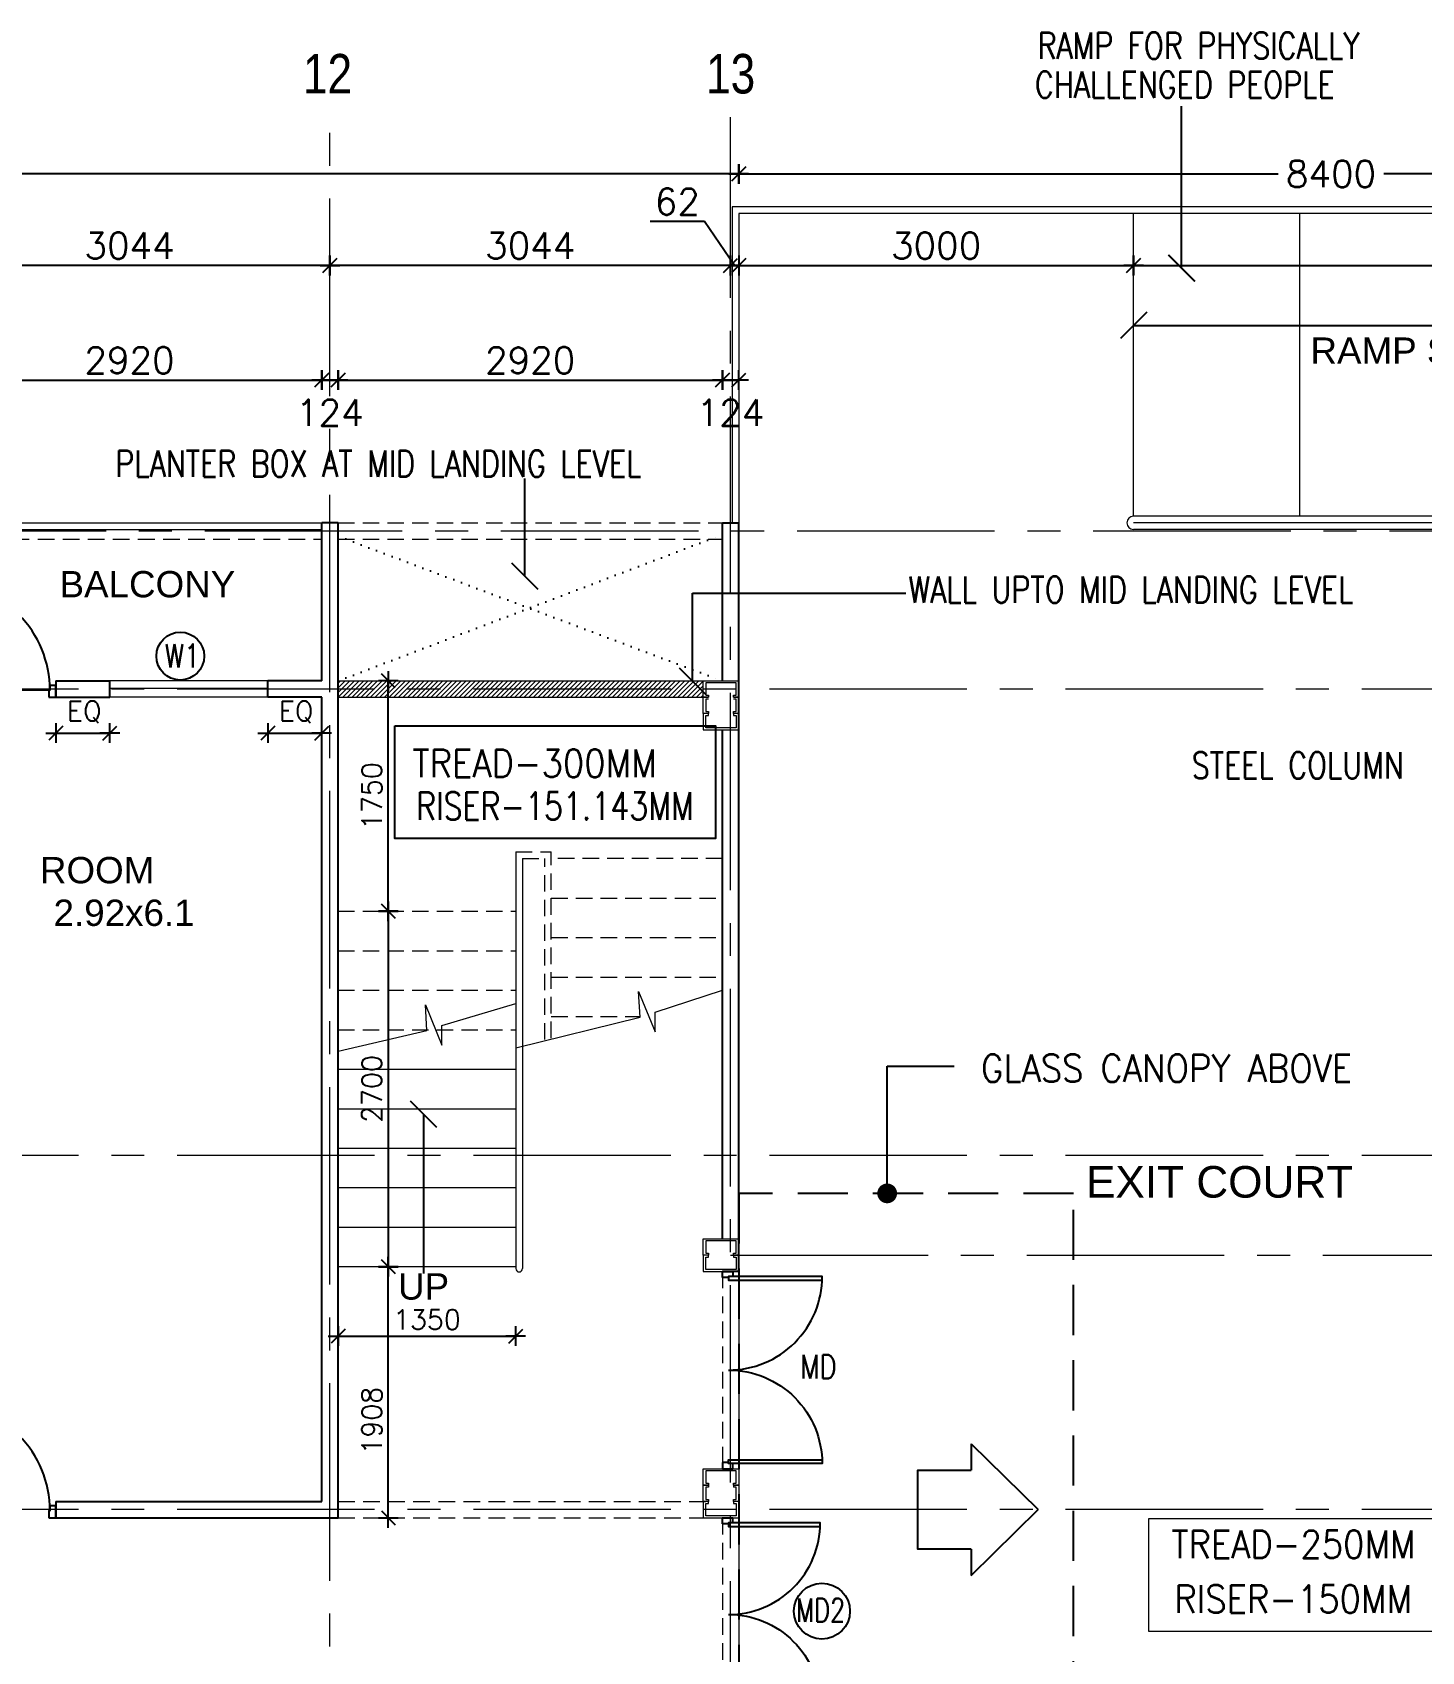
# Model space of a CAD drawing. Header units: inches. Extents: x -234845 to -176446, y -524542 to -442800.
# Drawn here: x -195010 to -184456, y -502978 to -490677 of the extents above; entities that cross this region are included whole.
import ezdxf
from ezdxf.enums import TextEntityAlignment as Align

# ---------------------------------------------------------------- set-up
doc = ezdxf.new("R2010")
doc.units = ezdxf.units.IN
doc.header["$MEASUREMENT"] = 0
doc.header["$PDMODE"] = 34
doc.header["$PDSIZE"] = -10
for name, pattern in [('CENTER2', [1.125, 0.75, -0.125, 0.125, -0.125]), ('DASHED', [19.05, 12.7, -6.35]), ('DOT2', [0.125, 0, -0.125]), ('HIDDEN', [0.375, 0.25, -0.125])]:
    doc.linetypes.add(name, pattern=pattern)
for name, color, linetype in [('ADOOR', 14, 'Continuous'), ('arrow', 23, 'Continuous'), ('COLUMN', 6, 'Continuous'), ('Dim dotted', 30, 'Continuous'), ('Dimension', 10, 'Continuous'), ('DOOR', 34, 'Continuous'), ('GFRG PANELS', 4, 'Continuous'), ('GLASS', 8, 'Continuous'), ('GRID-TAGS', 31, 'Continuous'), ('H', 251, 'Continuous'), ('MISC', 2, 'Continuous'), ('plotlines', 40, 'Continuous'), ('rail', 11, 'Continuous'), ('STEPS', 161, 'Continuous'), ('win tag', 144, 'Continuous')]:
    doc.layers.add(name, color=color, linetype=linetype)
for name, color, linetype, lineweight in [('Grid', 254, 'Continuous', 15), ('TEXT', 32, 'Continuous', 18), ('win', 14, 'Continuous', 13)]:
    doc.layers.add(name, color=color, linetype=linetype, lineweight=lineweight)
doc.styles.add('ARIAL', font='arial.ttf')
doc.styles.add('RMTXT', font='romans.shx')
doc.styles.get("Standard").update_dxf_attribs({"font": 'arial.ttf'})
doc.styles.add('style1', font='romans.shx', dxfattribs={"width": 0.8})
doc.dimstyles.new('ELEV-DIM', dxfattribs={"dimtxt": 150, "dimasz": 1, "dimexe": 100, "dimexo": 150, "dimgap": 50, "dimtad": 1, "dimdec": 0, "dimzin": 0, "dimdsep": 46, "dimtxsty": 'RMTXT', "dimblk": 'ARH4', "dimcen": 0.09375, "dimdle": 100, "dimse1": 1, "dimse2": 1, "dimclrd": 256, "dimclre": 256, "dimclrt": 151, "dimadec": 0, "dimazin": 0, "dimtfac": 50, "dimtdec": 0, "dimtofl": 0, "dimtmove": 2, "dimatfit": 3, "dimldrblk": 'OBLIQUE', "dimfxl": 1, "dimtolj": 1, "dimtzin": 0, "dimlwd": -1, "dimlwe": -1, "dimarcsym": 0})

# ---------------------------------------------------------------- blocks, each defined once
blk = doc.blocks.new('D1000')
at = {"layer": 'DOOR'}
for points in [[(0, 940), (0, 1000), (100, 1000), (100, 950), (60, 950), (60, 940)], [(0, 60), (0, 0), (100, 0), (100, 50), (60, 50), (60, 60)]]:
    blk.add_lwpolyline(points, close=True, dxfattribs=at)
blk.add_lwpolyline([(60, 950, -0.414214), (960, 50), (60, 50), (60, 85), (959, 85)], format="xyb", dxfattribs=at)
blk = doc.blocks.new('ARH4')
for p, q in [((0, -75), (0, 75)), ((-53.033, -53.033), (53.033, 53.033)), ((75, 0), (-75, 0))]:
    blk.add_line(p, q)
blk = doc.blocks.new('*D389')
at = {"layer": 'DEFPOINTS', "color": 0, "transparency": 16777216}
for p in [(-189646, -494404), (-179772, -494404), (-183610, -495654)]:
    blk.add_point(p, dxfattribs=at)
at = {"layer": 'Dimension', "transparency": 16777216}
blk.add_line((-179772, -495653), (-179772, -494405), dxfattribs=at)
for p, rotation in [((-179772, -494404), 90), ((-179772, -495654), 270)]:
    blk.add_blockref('ARH4', p, dxfattribs=dict(at, rotation=rotation))
at = {"layer": 'Dimension', "color": 151, "lineweight": 0, "transparency": 16777216, "insert": (-179922, -495029), "char_height": 200, "attachment_point": 5, "rotation": 90, "style": 'RMTXT'}
blk.add_mtext('\\A1;1250', dxfattribs=at)
blk = doc.blocks.new('_Oblique')
at = {"color": 0, "linetype": 'ByBlock', "lineweight": -2}
blk.add_line((-0.5, -0.5), (0.5, 0.5), dxfattribs=at)
blk = doc.blocks.new('*D403')
at = {"layer": 'DEFPOINTS', "color": 0, "transparency": 16777216}
for p in [(-229486, -491752), (-229486, -492339), (-189644, -494235)]:
    blk.add_point(p, dxfattribs=at)
at = {"layer": 'Dimension', "transparency": 16777216}
blk.add_line((-189645, -491752), (-229485, -491752), dxfattribs=at)
at = {"layer": 'Dimension', "transparency": 16777216, "rotation": 180}
blk.add_blockref('ARH4', (-229486, -491752), dxfattribs=at)
at = {"layer": 'Dimension', "transparency": 16777216}
blk.add_blockref('ARH4', (-189644, -491752), dxfattribs=at)
at = {"layer": 'Dimension', "color": 151, "lineweight": 0, "transparency": 16777216, "insert": (-209565, -491602), "char_height": 200, "attachment_point": 5, "style": 'RMTXT'}
blk.add_mtext('\\A1;39842', dxfattribs=at)
blk = doc.blocks.new('*D404')
at = {"layer": 'DEFPOINTS', "color": 0, "transparency": 16777216}
for p in [(-192750, -492448), (-192750, -493745), (-189706, -493745)]:
    blk.add_point(p, dxfattribs=at)
at = {"layer": 'Dimension', "transparency": 16777216}
blk.add_line((-189707, -492448), (-192749, -492448), dxfattribs=at)
at = {"layer": 'Dimension', "transparency": 16777216, "rotation": 180}
blk.add_blockref('ARH4', (-192750, -492448), dxfattribs=at)
at = {"layer": 'Dimension', "transparency": 16777216}
blk.add_blockref('ARH4', (-189706, -492448), dxfattribs=at)
at = {"layer": 'Dimension', "color": 151, "lineweight": 0, "transparency": 16777216, "insert": (-191228, -492298), "char_height": 200, "attachment_point": 5, "style": 'RMTXT'}
blk.add_mtext('\\A1;3044', dxfattribs=at)
blk = doc.blocks.new('*D405')
at = {"layer": 'DEFPOINTS', "color": 0, "transparency": 16777216}
for p in [(-195794, -492448), (-195794, -493745), (-192750, -494758)]:
    blk.add_point(p, dxfattribs=at)
at = {"layer": 'Dimension', "transparency": 16777216}
blk.add_line((-192751, -492448), (-195793, -492448), dxfattribs=at)
at = {"layer": 'Dimension', "transparency": 16777216, "rotation": 180}
blk.add_blockref('ARH4', (-195794, -492448), dxfattribs=at)
at = {"layer": 'Dimension', "transparency": 16777216}
blk.add_blockref('ARH4', (-192750, -492448), dxfattribs=at)
at = {"layer": 'Dimension', "color": 151, "lineweight": 0, "transparency": 16777216, "insert": (-194272, -492298), "char_height": 200, "attachment_point": 5, "style": 'RMTXT'}
blk.add_mtext('\\A1;3044', dxfattribs=at)
blk = doc.blocks.new('*D449')
at = {"layer": 'DEFPOINTS', "color": 0, "transparency": 16777216}
for p in [(-192812, -493318), (-195732, -494404), (-192812, -495004)]:
    blk.add_point(p, dxfattribs=at)
at = {"layer": 'Dimension', "transparency": 16777216}
blk.add_line((-195731, -493318), (-192813, -493318), dxfattribs=at)
at = {"layer": 'Dimension', "transparency": 16777216, "rotation": 180}
blk.add_blockref('ARH4', (-195732, -493318), dxfattribs=at)
at = {"layer": 'Dimension', "transparency": 16777216}
blk.add_blockref('ARH4', (-192812, -493318), dxfattribs=at)
at = {"layer": 'Dimension', "color": 151, "lineweight": 0, "transparency": 16777216, "insert": (-194272, -493168), "char_height": 200, "attachment_point": 5, "style": 'RMTXT'}
blk.add_mtext('\\A1;2920', dxfattribs=at)
blk = doc.blocks.new('*D450')
at = {"layer": 'DEFPOINTS', "color": 0, "transparency": 16777216}
for p in [(-192688, -493318), (-192812, -494528), (-192688, -494528)]:
    blk.add_point(p, dxfattribs=at)
at = {"layer": 'Dimension', "transparency": 16777216}
blk.add_line((-192811, -493318), (-192689, -493318), dxfattribs=at)
at = {"layer": 'Dimension', "transparency": 16777216, "rotation": 180}
blk.add_blockref('ARH4', (-192812, -493318), dxfattribs=at)
at = {"layer": 'Dimension', "transparency": 16777216}
blk.add_blockref('ARH4', (-192688, -493318), dxfattribs=at)
at = {"layer": 'Dimension', "color": 151, "lineweight": 0, "transparency": 16777216, "insert": (-192750, -493567), "char_height": 200, "attachment_point": 5, "style": 'RMTXT'}
blk.add_mtext('\\A1;124', dxfattribs=at)
blk = doc.blocks.new('*D451')
at = {"layer": 'DEFPOINTS', "color": 0, "transparency": 16777216}
for p in [(-189644, -493318), (-189768, -494528), (-189644, -494528)]:
    blk.add_point(p, dxfattribs=at)
at = {"layer": 'Dimension', "transparency": 16777216}
blk.add_line((-189767, -493318), (-189645, -493318), dxfattribs=at)
at = {"layer": 'Dimension', "transparency": 16777216, "rotation": 180}
blk.add_blockref('ARH4', (-189768, -493318), dxfattribs=at)
at = {"layer": 'Dimension', "transparency": 16777216}
blk.add_blockref('ARH4', (-189644, -493318), dxfattribs=at)
at = {"layer": 'Dimension', "color": 151, "lineweight": 0, "transparency": 16777216, "insert": (-189706, -493567), "char_height": 200, "attachment_point": 5, "style": 'RMTXT'}
blk.add_mtext('\\A1;124', dxfattribs=at)
blk = doc.blocks.new('*D482')
at = {"layer": 'DEFPOINTS', "color": 0, "transparency": 16777216}
for p in [(-189768, -493318), (-189768, -495604), (-192688, -495728)]:
    blk.add_point(p, dxfattribs=at)
at = {"layer": 'Dimension', "transparency": 16777216}
blk.add_line((-192687, -493318), (-189769, -493318), dxfattribs=at)
at = {"layer": 'Dimension', "transparency": 16777216, "rotation": 180}
blk.add_blockref('ARH4', (-192688, -493318), dxfattribs=at)
at = {"layer": 'Dimension', "transparency": 16777216}
blk.add_blockref('ARH4', (-189768, -493318), dxfattribs=at)
at = {"layer": 'Dimension', "color": 151, "lineweight": 0, "transparency": 16777216, "insert": (-191228, -493168), "char_height": 200, "attachment_point": 5, "style": 'RMTXT'}
blk.add_mtext('\\A1;2920', dxfattribs=at)
blk = doc.blocks.new('*D483')
at = {"layer": 'DEFPOINTS', "color": 0, "transparency": 16777216}
for p in [(-181244, -491752), (-181244, -492030, 1), (-189644, -492206)]:
    blk.add_point(p, dxfattribs=at)
at = {"layer": 'Dimension', "transparency": 16777216}
for p, q in [((-189643, -491752), (-185546, -491752)), ((-181245, -491752), (-184742, -491752))]:
    blk.add_line(p, q, dxfattribs=at)
at = {"layer": 'Dimension', "transparency": 16777216, "rotation": 180}
blk.add_blockref('ARH4', (-189644, -491752), dxfattribs=at)
at = {"layer": 'Dimension', "transparency": 16777216}
blk.add_blockref('ARH4', (-181244, -491752), dxfattribs=at)
at = {"layer": 'Dimension', "color": 151, "lineweight": 0, "transparency": 16777216, "insert": (-185144, -491752), "char_height": 200, "attachment_point": 5, "style": 'RMTXT'}
blk.add_mtext('\\A1;8400', dxfattribs=at)
blk = doc.blocks.new('A$C57853642')
at = {"layer": 'DOOR'}
for points in [[(-639.2, 179.8, 0.414214), (-1207.7, 748.2), (-1207.7, 179.8), (-1185.5, 179.8), (-1185.5, 747.8)], [(-639.2, 179.8, -0.414214), (-70.8, 748.2), (-70.8, 179.8), (-92.9, 179.8), (-92.9, 747.8)]]:
    blk.add_lwpolyline(points, format="xyb", dxfattribs=at)
for points in [[(-1201.3, 141.9), (-1239.2, 141.9), (-1239.2, 205), (-1207.7, 205), (-1207.7, 179.8), (-1201.3, 179.8)], [(-77.1, 141.9), (-39.2, 141.9), (-39.2, 205), (-70.8, 205), (-70.8, 179.8), (-77.1, 179.8)]]:
    blk.add_lwpolyline(points, close=True, dxfattribs=at)
blk = doc.blocks.new('*D515')
at = {"layer": 'DEFPOINTS', "color": 0, "transparency": 16777216}
for p in [(-189644, -492523), (-186644, -492448), (-186644, -492523)]:
    blk.add_point(p, dxfattribs=at)
at = {"layer": 'Dimension', "transparency": 16777216}
blk.add_line((-189643, -492448), (-186645, -492448), dxfattribs=at)
at = {"layer": 'Dimension', "transparency": 16777216, "rotation": 180}
blk.add_blockref('ARH4', (-189644, -492448), dxfattribs=at)
at = {"layer": 'Dimension', "transparency": 16777216}
blk.add_blockref('ARH4', (-186644, -492448), dxfattribs=at)
at = {"layer": 'Dimension', "color": 151, "lineweight": 0, "transparency": 16777216, "insert": (-188144, -492298), "char_height": 200, "attachment_point": 5, "style": 'RMTXT'}
blk.add_mtext('\\A1;3000', dxfattribs=at)
blk = doc.blocks.new('*D516')
at = {"layer": 'DEFPOINTS', "color": 0, "transparency": 16777216}
for p in [(-189644, -492448), (-189706, -492613), (-189644, -492613)]:
    blk.add_point(p, dxfattribs=at)
at = {"layer": 'Dimension', "transparency": 16777216}
for p, q in [((-189903, -492113), (-190317, -492113)), ((-189675, -492448), (-189903, -492113)), ((-189707, -492448), (-189708, -492448)), ((-189706, -492448), (-189644, -492448)), ((-189643, -492448), (-189642, -492448))]:
    blk.add_line(p, q, dxfattribs=at)
blk.add_blockref('ARH4', (-189706, -492448), dxfattribs=at)
at = {"layer": 'Dimension', "transparency": 16777216, "rotation": 180}
blk.add_blockref('ARH4', (-189644, -492448), dxfattribs=at)
at = {"layer": 'Dimension', "color": 151, "lineweight": 0, "transparency": 16777216, "insert": (-190110, -491963), "char_height": 200, "attachment_point": 5, "style": 'RMTXT'}
blk.add_mtext('\\A1;62', dxfattribs=at)
blk = doc.blocks.new('W')
at = {"layer": 'win'}
for p, q in [((600, 124), (-600, 124)), ((600, 59), (-600, 59)), ((600, 0), (-600, 0))]:
    blk.add_line(p, q, dxfattribs=at)
blk = doc.blocks.new('*D864')
at = {"layer": 'DEFPOINTS', "color": 0, "transparency": 16777216}
for p in [(-194832, -495728), (-194422, -495728), (-194422, -496000)]:
    blk.add_point(p, dxfattribs=at)
at = {"layer": 'Dim dotted', "transparency": 16777216}
blk.add_line((-194831, -496000), (-194423, -496000), dxfattribs=at)
at = {"layer": 'Dim dotted', "transparency": 16777216, "rotation": 180}
blk.add_blockref('ARH4', (-194832, -496000), dxfattribs=at)
at = {"layer": 'Dim dotted', "transparency": 16777216}
blk.add_blockref('ARH4', (-194422, -496000), dxfattribs=at)
at = {"layer": 'Dim dotted', "color": 151, "transparency": 16777216, "insert": (-194616, -495840), "char_height": 150, "attachment_point": 5, "style": 'RMTXT'}
blk.add_mtext('\\A1;EQ', dxfattribs=at)
blk = doc.blocks.new('*D865')
at = {"layer": 'DEFPOINTS', "color": 0, "transparency": 16777216}
for p in [(-193222, -495728), (-192812, -495728), (-192812, -496000)]:
    blk.add_point(p, dxfattribs=at)
at = {"layer": 'Dim dotted', "transparency": 16777216}
blk.add_line((-193221, -496000), (-192813, -496000), dxfattribs=at)
at = {"layer": 'Dim dotted', "transparency": 16777216, "rotation": 180}
blk.add_blockref('ARH4', (-193222, -496000), dxfattribs=at)
at = {"layer": 'Dim dotted', "transparency": 16777216}
blk.add_blockref('ARH4', (-192812, -496000), dxfattribs=at)
at = {"layer": 'Dim dotted', "color": 151, "transparency": 16777216, "insert": (-193006, -495840), "char_height": 150, "attachment_point": 5, "style": 'RMTXT'}
blk.add_mtext('\\A1;EQ', dxfattribs=at)
blk = doc.blocks.new('*D39')
at = {"layer": 'DEFPOINTS', "color": 0, "transparency": 16777216}
for p in [(8400, 2374, 1), (8400, 1956), (3000, 778, 1)]:
    blk.add_point(p, dxfattribs=at)
at = {"layer": 'Dimension', "transparency": 16777216}
blk.add_line((3001, 1956), (8399, 1956), dxfattribs=at)
at = {"layer": 'Dimension', "transparency": 16777216, "rotation": 180}
blk.add_blockref('ARH4', (3000, 1956), dxfattribs=at)
at = {"layer": 'Dimension', "transparency": 16777216}
blk.add_blockref('ARH4', (8400, 1956), dxfattribs=at)
at = {"layer": 'Dimension', "color": 151, "lineweight": 0, "transparency": 16777216, "insert": (5636, 2106), "char_height": 200, "attachment_point": 5, "style": 'RMTXT'}
blk.add_mtext('\\A1;5400', dxfattribs=at)
blk = doc.blocks.new('*D809')
at = {"layer": 'DEFPOINTS', "color": 0, "transparency": 16777216}
for p in [(-191338, -499600), (-192688, -500020), (-191338, -500581)]:
    blk.add_point(p, dxfattribs=at)
at = {"layer": 'Dim dotted', "transparency": 16777216}
blk.add_line((-192687, -500581), (-191339, -500581), dxfattribs=at)
at = {"layer": 'Dim dotted', "transparency": 16777216, "rotation": 180}
blk.add_blockref('ARH4', (-192688, -500581), dxfattribs=at)
at = {"layer": 'Dim dotted', "transparency": 16777216}
blk.add_blockref('ARH4', (-191338, -500581), dxfattribs=at)
at = {"layer": 'Dim dotted', "color": 151, "transparency": 16777216, "insert": (-192013, -500456), "char_height": 150, "attachment_point": 5, "style": 'RMTXT'}
blk.add_mtext('\\A1;1350', dxfattribs=at)
blk = doc.blocks.new('*D810')
at = {"layer": 'DEFPOINTS', "color": 0, "transparency": 16777216}
for p in [(-192490, -500054), (-192306, -500054), (-192688, -501962)]:
    blk.add_point(p, dxfattribs=at)
at = {"layer": 'Dim dotted', "transparency": 16777216}
blk.add_line((-192306, -501961), (-192306, -500055), dxfattribs=at)
for p, rotation in [((-192306, -500054), 90), ((-192306, -501962), 270)]:
    blk.add_blockref('ARH4', p, dxfattribs=dict(at, rotation=rotation))
at = {"layer": 'Dim dotted', "color": 151, "transparency": 16777216, "insert": (-192431, -501224), "char_height": 150, "attachment_point": 5, "rotation": 90, "style": 'RMTXT'}
blk.add_mtext('\\A1;1908', dxfattribs=at)
blk = doc.blocks.new('*D811')
at = {"layer": 'DEFPOINTS', "color": 0, "transparency": 16777216}
for p in [(-192364, -497354), (-192606, -500054), (-192306, -500054)]:
    blk.add_point(p, dxfattribs=at)
at = {"layer": 'Dim dotted', "transparency": 16777216}
blk.add_line((-192306, -497355), (-192306, -500053), dxfattribs=at)
for p, rotation in [((-192306, -497354), 90), ((-192306, -500054), 270)]:
    blk.add_blockref('ARH4', p, dxfattribs=dict(at, rotation=rotation))
at = {"layer": 'Dim dotted', "color": 151, "transparency": 16777216, "insert": (-192431, -498704), "char_height": 150, "attachment_point": 5, "rotation": 90, "style": 'RMTXT'}
blk.add_mtext('\\A1;2700', dxfattribs=at)
blk = doc.blocks.new('*D812')
at = {"layer": 'DEFPOINTS', "color": 0, "transparency": 16777216}
for p in [(-192306, -495604), (-191598, -495604), (-191837, -497354)]:
    blk.add_point(p, dxfattribs=at)
at = {"layer": 'Dim dotted', "transparency": 16777216}
blk.add_line((-192306, -497353), (-192306, -495605), dxfattribs=at)
for p, rotation in [((-192306, -495604), 90), ((-192306, -497354), 270)]:
    blk.add_blockref('ARH4', p, dxfattribs=dict(at, rotation=rotation))
at = {"layer": 'Dim dotted', "color": 151, "transparency": 16777216, "insert": (-192431, -496479), "char_height": 150, "attachment_point": 5, "rotation": 90, "style": 'RMTXT'}
blk.add_mtext('\\A1;1750', dxfattribs=at)
blk = doc.blocks.new('A$C67F87FAB')
at = {"layer": 'rail', "lineweight": 5, "ltscale": 100}
for p, q in [((8374.6, 50.3, 0.7), (2999.9, 50.3, 1.7)), ((8374.6, 0.3, 0.7), (2999.9, 0.3, 1.7)), ((6233.7, -49.7, 1.7), (2999.9, -49.7, 1.7))]:
    blk.add_line(p, q, dxfattribs=at)
for points in [[(8374.6, 2400.1), (-50, 2400.1), (-50, 0)], [(8374.6, 2350.1), (0, 2350.1), (0, 0)]]:
    blk.add_lwpolyline(points, dxfattribs=at)
for centre, radius, start, end in [((8374.6, 2375.1, 1), 25, 270, 90), ((2999.9, 0.3, 1.7), 50, 90, 270), ((8374.6, 25.3, -1), 25, 270, 90)]:
    blk.add_arc(centre, radius, start, end, dxfattribs=at)
at = {"layer": 'STEPS', "lineweight": 5, "ltscale": 100}
for p, q in [((2999.9, 50.3), (2999.9, 2350.1, 2)), ((4264.4, 50.3), (4264.4, 2350.1, 2)), ((5285.7, 50.3), (5285.7, 2350.1, 2)), ((6012.8, 50.3), (6012.8, 2350.1, 2)), ((6670.6, 50.3), (6670.6, 2350.1, 2)), ((7238.5, 50.3), (7238.5, 2350.1, 2)), ((7566.1, 50.3, -1), (7566.1, 2350.1, 1)), ((7760.5, 50.3, -1), (7760.5, 2350.1, 1)), ((7885.2, 50.3), (7885.2, 2350.1, 2)), ((7999.3, 50.3, -1), (7999.3, 2350.1, 1)), ((8134, 50.3, -1), (8134, 2350.1, 1)), ((8249.5, 50.3, -1), (8249.5, 2350.1, 1)), ((8326.5, 50.3, -1), (8326.5, 2350.1, 1)), ((8374.6, 50.3, -1), (8374.6, 2350.1, 1))]:
    blk.add_line(p, q, dxfattribs=at)
at = {"layer": 'TEXT'}
blk.add_text('RAMP UP', height=200, rotation=90, dxfattribs=at).set_placement((8756.9, 668.9, -1))
blk.add_text('RAMP SLOPE 1:12', height=200, dxfattribs=at).set_placement((4343.7, 1208.7))
at = {"layer": 'Dimension', "lineweight": 0}
dim = blk.add_linear_dim(base=(8399.6, 1955.6), p1=(2999.9, 778, 0.6), p2=(8399.6, 2373.7, 1), dimstyle='ELEV-DIM', override={"dimtxt": 200}, dxfattribs=at)
dim.commit()
dim.dimension.update_dxf_attribs({"geometry": '*D39', "text_midpoint": (5636, 2105.6), "dimtype": 128})
at = {"layer": 'arrow'}
for points in [[(3363.9, 1936.3), (3363.9, 3165.6)], [(2999.9, 1500.3), (8537.6, 1500.3)]]:
    blk.add_leader(points, dimstyle='ELEV-DIM', override={"dimasz": 200, "dimtad": 0}, dxfattribs=at)

msp = doc.modelspace()

# ---------------------------------------------------------------- hatches: boundary and pattern name
at = {"layer": 'H', "lineweight": 0}
h = msp.add_hatch(dxfattribs=at)
h.set_pattern_fill('ANSI31', color=256, scale=200, style=0)
h.set_pattern_definition([(45, (-192687.989, -495727.67), (-17.67767, 17.67767), [])])
h.paths.add_polyline_path([(-189913.9, -495603.7), (-192688, -495603.7), (-192688, -495665.7), (-189913.9, -495665.7)])
h.paths.add_polyline_path([(-189913.9, -495665.7), (-192688, -495665.7), (-192688, -495727.7), (-189913.9, -495727.7)])

# ---------------------------------------------------------------- linework, layer by layer
at = {"layer": 'ADOOR', "lineweight": 0}
for p, q in [((-195687, -495673.7), (-194877, -495673.7)), ((-189644, -500089.7, 0.5), (-189643.9, -501589.7)), ((-189643.9, -501931.7, 1.1), (-189643, -503431.7, 0.6))]:
    msp.add_line(p, q, dxfattribs=at)
at = {"layer": 'ADOOR', "linetype": 'DASHED', "lineweight": 0, "ltscale": 10}
for p, q in [((-189768, -500089.7, 0.5), (-189768, -501589.7)), ((-192688, -501837.7), (-189877, -501837.7)), ((-192688, -501961.7), (-189877, -501961.7)), ((-189768, -501961.7), (-189768, -503431.7))]:
    msp.add_line(p, q, dxfattribs=at)
msp.add_lwpolyline([(-195732, -495003.7), (-195732, -494527.7), (-192812, -494527.7), (-192812, -494527.7)], dxfattribs=at)
at = {"layer": 'COLUMN', "lineweight": 0, "ltscale": 505}
for p, q in [((-189873.9, -501713.7), (-189873.9, -501728.7)), ((-189683.9, -501713.7), (-189683.9, -501728.7))]:
    msp.add_line(p, q, dxfattribs=at)
for points in [[(-189873.9, -495727.7), (-189913.9, -495727.7), (-189913.9, -495603.7), (-189643.9, -495603.7), (-189643.9, -495727.7), (-189683.9, -495727.7), (-189683.9, -495712.7), (-189663.9, -495712.7), (-189663.9, -495618.7), (-189893.9, -495618.7), (-189893.9, -495712.7), (-189873.9, -495712.7), (-189873.9, -495727.7)], [(-189873.9, -495851.7), (-189913.9, -495851.7), (-189913.9, -495727.7), (-189873.9, -495727.7)], [(-189873.9, -495742.7), (-189893.9, -495742.7), (-189893.9, -495836.7), (-189873.9, -495836.7), (-189873.9, -495851.7)], [(-189683.9, -495727.7), (-189643.9, -495727.7), (-189643.9, -495851.7), (-189683.9, -495851.7), (-189683.9, -495836.7), (-189663.9, -495836.7), (-189663.9, -495742.7), (-189683.9, -495742.7)], [(-189873.9, -495851.7), (-189913.9, -495851.7), (-189913.9, -495975.7), (-189643.9, -495975.7), (-189643.9, -495851.7), (-189683.9, -495851.7), (-189683.9, -495866.7), (-189663.9, -495866.7), (-189663.9, -495960.7), (-189893.9, -495960.7), (-189893.9, -495866.7), (-189873.9, -495866.7), (-189873.9, -495851.7)], [(-189873.9, -499965.7), (-189913.9, -499965.7), (-189913.9, -499841.7), (-189643.9, -499841.7), (-189643.9, -499965.7), (-189683.9, -499965.7), (-189683.9, -499950.7), (-189663.9, -499950.7), (-189663.9, -499856.7), (-189893.9, -499856.7), (-189893.9, -499950.7), (-189873.9, -499950.7), (-189873.9, -499965.7)], [(-189873.9, -499965.7), (-189913.9, -499965.7), (-189913.9, -500089.7), (-189643.9, -500089.7), (-189643.9, -499965.7), (-189683.9, -499965.7), (-189683.9, -499980.7), (-189663.9, -499980.7), (-189663.9, -500074.7), (-189893.9, -500074.7), (-189893.9, -499980.7), (-189873.9, -499980.7), (-189873.9, -499965.7)], [(-189873.9, -501713.7), (-189913.9, -501713.7), (-189913.9, -501589.7), (-189643.9, -501589.7), (-189643.9, -501713.7), (-189683.9, -501713.7), (-189683.9, -501698.7), (-189663.9, -501698.7), (-189663.9, -501604.7), (-189893.9, -501604.7), (-189893.9, -501698.7), (-189873.9, -501698.7), (-189873.9, -501713.7)], [(-189873.9, -501837.7), (-189913.9, -501837.7), (-189913.9, -501713.7), (-189873.9, -501713.7)], [(-189873.9, -501728.7), (-189893.9, -501728.7), (-189893.9, -501822.7), (-189873.9, -501822.7), (-189873.9, -501837.7)], [(-189683.9, -501713.7), (-189643.9, -501713.7), (-189643.9, -501837.7), (-189683.9, -501837.7), (-189683.9, -501822.7), (-189663.9, -501822.7), (-189663.9, -501728.7), (-189683.9, -501728.7)], [(-189873.9, -501837.7), (-189913.9, -501837.7), (-189913.9, -501961.7), (-189643.9, -501961.7), (-189643.9, -501837.7), (-189683.9, -501837.7), (-189683.9, -501852.7), (-189663.9, -501852.7), (-189663.9, -501946.7), (-189893.9, -501946.7), (-189893.9, -501852.7), (-189873.9, -501852.7), (-189873.9, -501837.7)]]:
    msp.add_lwpolyline(points, dxfattribs=at)
at = {"layer": 'Dim dotted', "linetype": 'DOT2', "ltscale": 500}
for p, q in [((-192688, -495603.7), (-189768, -494491.7)), ((-192688, -494503.7), (-189768, -495603.7))]:
    msp.add_line(p, q, dxfattribs=at)
at = {"layer": 'DOOR', "lineweight": 0}
for points in [[(-191337.5, -498392), (-190393.7, -498159.6), (-190404.7, -497964.6), (-190278.8, -498270.7), (-190278.8, -498121.3), (-189767.5, -497953.7)], [(-192688, -498417.3), (-192013.7, -498259.6), (-192024.7, -498064.6), (-191898.8, -498370.7), (-191898.8, -498221.3), (-191337.5, -498053.7)]]:
    msp.add_lwpolyline(points, dxfattribs=at)
at = {"layer": 'GFRG PANELS'}
for p, q in [((-192812, -495603.7), (-192812, -494403.7)), ((-192688, -494403.7), (-192812, -494403.7)), ((-192688, -501961.7), (-192688, -494403.7)), ((-189768, -495603.7), (-189768, -494403.7)), ((-189768, -494403.7), (-189644, -494403.7)), ((-189644, -500089.7, 1.5), (-189644, -494403.7)), ((-194832, -495603.7), (-194832, -495727.7)), ((-194832, -495603.7), (-194422, -495603.7)), ((-194422, -495727.7), (-194422, -495603.7)), ((-192812, -495603.7), (-193222, -495603.7)), ((-193222, -495727.7), (-193222, -495603.7)), ((-194832, -495727.7), (-194422, -495727.7)), ((-192812, -495727.7), (-193222, -495727.7)), ((-192812, -501837.7), (-192812, -495727.7)), ((-189768, -499841.7), (-189768, -495975.7)), ((-189644, -500089.7, 1.5), (-189768, -500089.7, 0)), ((-194832, -501837.7), (-192812, -501837.7)), ((-194832, -501837.7), (-194832, -501961.7)), ((-194832, -501961.7), (-192688, -501961.7))]:
    msp.add_line(p, q, dxfattribs=at)
at = {"layer": 'GLASS', "color": 11, "linetype": 'DASHED', "ltscale": 30, "elevation": 2.1}
msp.add_lwpolyline([(-187100, -499497.2), (-189643, -499497.2), (-189643, -503431.7), (-187100, -503431.7)], close=True, dxfattribs=at)
at = {"layer": 'Grid', "linetype": 'CENTER2', "lineweight": 5, "ltscale": 2000}
for p, q in [((-192750, -511439.7), (-192750, -491320.2)), ((-189705.5, -503943.7), (-189705.5, -491320.7)), ((-178700.4, -494465.7), (-233183.3, -494465.7)), ((-183410, -495665.7), (-223190, -495665.7)), ((-183410, -499209.7), (-217102, -499209.7)), ((-189705.5, -499965.7), (-178700.6, -499965.7)), ((-183410, -501899.7), (-233183.5, -501899.7))]:
    msp.add_line(p, q, dxfattribs=at)
at = {"layer": 'MISC', "color": 8, "elevation": 0}
msp.add_lwpolyline([(-192257.2, -495944), (-189821.4, -495944), (-189821.4, -496801.8), (-192257.2, -496801.8)], close=True, dxfattribs=at)
at = {"layer": 'plotlines'}
for p, q in [((-187878.3, -501399.7), (-187369.9, -501899.7)), ((-187878.3, -501399.7), (-187878.3, -501599.7)), ((-187878.3, -502399.7), (-187369.9, -501899.7)), ((-187878.3, -502199.7), (-187878.3, -502399.7))]:
    msp.add_line(p, q, dxfattribs=at)
msp.add_lwpolyline([(-187878.3, -502199.7), (-188282.4, -502199.7), (-188282.4, -501599.7), (-187878.3, -501599.7)], dxfattribs=at)
at = {"layer": 'rail', "lineweight": 5, "ltscale": 100}
for p, q in [((-195806, -494453.7), (-192812, -494453.7)), ((-195732, -494403.7), (-192812, -494403.7)), ((-191337.5, -496903.7), (-191337.5, -500069.1)), ((-191287.5, -496953.7), (-191287.5, -500069.1))]:
    msp.add_line(p, q, dxfattribs=at)
msp.add_arc((-191312.5, -500069.1), 25, 180, 0, dxfattribs=at)
at = {"layer": 'STEPS', "linetype": 'HIDDEN', "lineweight": 5, "ltscale": 500}
for p, q in [((-192688, -494403.7), (-189644, -494403.7, 0)), ((-192688, -494527.7), (-189768, -494527.7, 0)), ((-191337.5, -496903.7), (-191068, -496903.7)), ((-191287.5, -496953.7), (-191118, -496953.7)), ((-191118, -498329), (-191118, -496953.7)), ((-191068, -498317.3), (-191068, -496903.7)), ((-189767.5, -496953.7), (-191068, -496953.7)), ((-191068, -497253.7), (-189768, -497253.7)), ((-192688, -497353.7), (-191337.5, -497353.7)), ((-191068, -497553.7), (-189768, -497553.7)), ((-192688, -497653.7), (-191337.5, -497653.7)), ((-192688, -497953.7), (-191337.5, -497953.7)), ((-191068, -497853.7), (-189768, -497853.7)), ((-191068, -498153.7), (-190394, -498153.7)), ((-192688, -498253.7), (-191337.5, -498253.7))]:
    msp.add_line(p, q, dxfattribs=at)
at = {"layer": 'STEPS', "lineweight": 5, "ltscale": 100}
for p, q in [((-192688, -495603.7), (-189768, -495603.7)), ((-192688, -495727.7), (-189913.9, -495727.7)), ((-192688, -498553.7), (-191337.5, -498553.7)), ((-192688, -498853.7), (-191337.5, -498853.7)), ((-192688, -499153.7), (-191337.5, -499153.7)), ((-192688, -499453.7), (-191337.5, -499453.7)), ((-192688, -499753.7), (-191337.5, -499753.7)), ((-192688, -500053.7), (-191337.5, -500053.7))]:
    msp.add_line(p, q, dxfattribs=at)
at = {"layer": 'TEXT'}
msp.add_lwpolyline([(-186527, -501967.9), (-184295.1, -501967.9), (-184295.1, -502825.7), (-186527, -502825.7)], close=True, dxfattribs=at)
at = {"layer": 'win tag'}
for centre, radius in [((-193886.7, -495415.5), 181.8), ((-189011.5, -502670.9, 1.7), 212.5)]:
    msp.add_circle(centre, radius, dxfattribs=at)

# ---------------------------------------------------------------- block references
msp.add_blockref('A$C67F87FAB', (-189644, -494403.6, 0))
at = {"layer": 'ADOOR', "color": 6, "ltscale": 1000, "xscale": -0.9000000000000009, "yscale": 0.9000000000000009, "zscale": 0.9000000000000007, "rotation": 270}
msp.add_blockref('D1000', (-195732, -495727.7), dxfattribs=at)
at = {"layer": 'ADOOR', "xscale": -0.9000000000000009, "yscale": 0.9000000000000009, "zscale": 0.9000000000000007, "rotation": 270}
msp.add_blockref('D1000', (-195732, -501961.7), dxfattribs=at)
at = {"layer": 'GFRG PANELS', "extrusion": (-3.81666e-16, -0.000309778, 1), "xscale": 1.25000022032587, "yscale": 1.25000022032587, "zscale": 1.25000022032587, "rotation": 269.9999999998588}
msp.add_blockref('A$C57853642', (-189945.3, -501638.7, 154.8), dxfattribs=at)
at = {"layer": 'GFRG PANELS', "extrusion": (-2.93184e-08, 0.000414101, 1), "xscale": 1.225000109058669, "yscale": 1.225000109058669, "zscale": 1.225000109058669, "rotation": 270.0046411533752}
msp.add_blockref('A$C57853642', (-189941.8, -503479.7, -208.5), dxfattribs=at)
at = {"layer": 'win', "lineweight": 0, "xscale": -1, "rotation": 180}
msp.add_blockref('W', (-193822, -495603.7), dxfattribs=at)

# ---------------------------------------------------------------- texts
at = {"layer": 'GRID-TAGS', "style": 'ARIAL', "width": 0.8}
for tag, p in [('12', (-192767.9, -490991)), ('13', (-189705.1, -490991))]:
    msp.add_attdef(tag, text='', height=300, dxfattribs=at).set_placement(p, align=Align.MIDDLE_CENTER)
at = {"layer": 'TEXT', "style": 'style1', "width": 0.8}
for s, p in [('RAMP FOR PHYSICALLY ', (-187374.4, -490877, 2)), ('CHALLENGED PEOPLE ', (-187393.6, -491174.3, 2)), ('PLANTER BOX AT MID LANDING LEVEL', (-194380.3, -494052.4)), ('WALL UPTO MID LANDING LEVEL', (-188354.4, -495010.8)), ('STEEL COLUMN', (-186202.9, -496346))]:
    msp.add_text(s, height=200, dxfattribs=at).set_placement(p)
at = {"layer": 'TEXT'}
for s, p in [('RAMP SLOPE 1:12', (-185300, -493194.9)), ('BALCONY', (-194804, -494969.1)), ('ROOM', (-194953.2, -497141.5)), ('2.92x6.1', (-194849.4, -497465.4)), ('UP', (-192232.1, -500304.4))]:
    msp.add_text(s, height=200, dxfattribs=at).set_placement(p)
at = {"layer": 'TEXT', "style": 'RMTXT'}
for s, width, p in [('TREAD-300MM', 0.9, (-191194.3, -496229.4)), ('RISER-151.143MM', 0.8, (-191040.5, -496554.6)), ('GLASS CANOPY ABOVE', 0.9, (-186393.5, -498546, -2.2)), ('TREAD-250MM', 0.9, (-185428.9, -502162.8)), ('RISER-150MM', 0.9, (-185431.1, -502578.5))]:
    msp.add_text(s, height=210, dxfattribs=dict(at, width=width)).set_placement(p, align=Align.MIDDLE)
at = {"layer": 'TEXT'}
msp.add_text('EXIT COURT', height=240, dxfattribs=at).set_placement((-185990.6, -499409.5, 0), align=Align.MIDDLE)
at = {"layer": 'win tag', "style": 'style1'}
for s, width, p in [('W1', 0.8, (-194004.8, -495502.2)), ('MD', 0.8, (-189175.4, -500903.5, 1.1)), ('MD2', 0.75, (-189208.4, -502752.4, 1.7))]:
    msp.add_text(s, height=178.5, dxfattribs=dict(at, width=width)).set_placement(p)

# ---------------------------------------------------------------- dimensions: what is measured, and where the dimension line sits
at = {"layer": 'Dim dotted'}
for base, p1, p2, picture, middle in [((-192306.3, -495603.7), (-191837.3, -497353.7), (-191598.2, -495603.7), '*D812', (-192431.3, -496478.7)), ((-192306.3, -500053.7), (-192364.4, -497353.7), (-192606.2, -500053.7), '*D811', (-192431.3, -498703.7))]:
    dim = msp.add_linear_dim(base=base, p1=p1, p2=p2, angle=90, dimstyle='ELEV-DIM', override={"dimfxl": 50, "dimfxlon": 1}, dxfattribs=at)
    dim.commit()
    dim.dimension.update_dxf_attribs({"geometry": picture, "text_midpoint": middle})
for base, p1, p2, picture, middle in [((-194422, -496000.2), (-194832, -495727.7), (-194422, -495727.7), '*D864', (-194616, -495840.2)), ((-192812, -496000.2), (-193222, -495727.7), (-192812, -495727.7), '*D865', (-193006, -495840.2))]:
    dim = msp.add_linear_dim(base=base, p1=p1, p2=p2, text='EQ', dimstyle='ELEV-DIM', override={"dimfxl": 50, "dimfxlon": 1}, dxfattribs=at)
    dim.commit()
    dim.dimension.update_dxf_attribs({"geometry": picture, "text_midpoint": middle, "dimtype": 160})
dim = msp.add_linear_dim(base=(-191337.5179, -500581.2604), p1=(-192687.9887, -500019.9993), p2=(-191337.5179, -499599.8296), dimstyle='ELEV-DIM', override={"dimfxl": 50, "dimfxlon": 1}, dxfattribs=at)
dim.commit()
dim.dimension.update_dxf_attribs({"geometry": '*D809', "text_midpoint": (-192012.7533, -500456.2604)})
dim = msp.add_linear_dim(base=(-192306.3, -500053.7), p1=(-192688, -501961.7), p2=(-192489.8, -500053.7), angle=90, dimstyle='ELEV-DIM', override={"dimfxl": 50, "dimfxlon": 1}, dxfattribs=at)
dim.commit()
dim.dimension.update_dxf_attribs({"geometry": '*D810', "text_midpoint": (-192431.3, -501224.2), "dimtype": 160})
at = {"layer": 'Dimension', "lineweight": 0}
for base, p1, p2, angle, picture, middle in [((-229486, -491751.9), (-189644, -494235), (-229486, -492338.9), 180, '*D403', (-209565, -491601.9)), ((-195794, -492448.1), (-192750, -494758), (-195794, -493745), 180, '*D405', (-194272, -492298.1)), ((-192749.9887, -492448.0683), (-189705.5179, -493744.9643), (-192749.9887, -493744.9643), 180, '*D404', (-191227.7533, -492298.0683)), ((-179772, -494403.7), (-183610, -495653.7), (-189646.1, -494403.7), 90, '*D389', (-179922, -495028.7))]:
    dim = msp.add_linear_dim(base=base, p1=p1, p2=p2, angle=angle, dimstyle='ELEV-DIM', override={"dimtxt": 200}, dxfattribs=at)
    dim.commit()
    dim.dimension.update_dxf_attribs({"geometry": picture, "text_midpoint": middle})
for base, p1, p2, override, picture, middle in [((-181244.4, -491751.9), (-189644, -492205.8), (-181244.4, -492030, 1), {"dimtxt": 200}, '*D483', (-185143.9, -491751.9)), ((-189643.9887, -492448.0683), (-189705.5179, -492612.6266), (-189643.9887, -492612.6266), {"dimtxt": 200, "dimtmove": 1}, '*D516', (-189952.5643, -492113.4845)), ((-192688, -493317.8), (-192812, -494527.7), (-192688, -494527.7), {"dimtxt": 200}, '*D450', (-192750, -493566.9)), ((-189644, -493317.8), (-189768, -494527.7), (-189644, -494527.7), {"dimtxt": 200}, '*D451', (-189706, -493566.9))]:
    dim = msp.add_linear_dim(base=base, p1=p1, p2=p2, dimstyle='ELEV-DIM', override=override, dxfattribs=at)
    dim.commit()
    dim.dimension.update_dxf_attribs({"geometry": picture, "text_midpoint": middle, "dimtype": 160})
for base, p1, p2, picture, middle in [((-186644, -492448.1), (-189644, -492523.1), (-186644, -492523.1), '*D515', (-188144, -492298.1)), ((-192812, -493317.8), (-195732, -494403.7), (-192812, -495003.7), '*D449', (-194272, -493167.8)), ((-189768, -493317.8), (-192688, -495727.7), (-189768, -495603.7), '*D482', (-191228, -493167.8))]:
    dim = msp.add_linear_dim(base=base, p1=p1, p2=p2, dimstyle='ELEV-DIM', override={"dimtxt": 200}, dxfattribs=at)
    dim.commit()
    dim.dimension.update_dxf_attribs({"geometry": picture, "text_midpoint": middle})

# ---------------------------------------------------------------- leaders
at = {"layer": 'arrow'}
for points, override in [([(-186279.8, -492467.4), (-186279.8, -491473.8)], {"dimasz": 200, "dimtad": 0}), ([(-191269.6, -494807.1), (-191269.6, -494066.9)], {"dimasz": 200, "dimtad": 0}), ([(-189995.8, -495603.7), (-189995.8, -494936.1), (-188373.2, -494936.1)], {"dimasz": 200, "dimtad": 0}), ([(-188515.9, -499497.2, 2.1), (-188515.9, -498530.6, 2.1), (-188006.7, -498530.6, 2.1)], {"dimasz": 150, "dimtad": 0, "dimldrblk": 'Dot'}), ([(-192037.8, -498897.9), (-192037.8, -500106.6)], {"dimasz": 200, "dimtad": 0})]:
    msp.add_leader(points, dimstyle='ELEV-DIM', override=override, dxfattribs=at)

doc.saveas('drawing.dxf')
